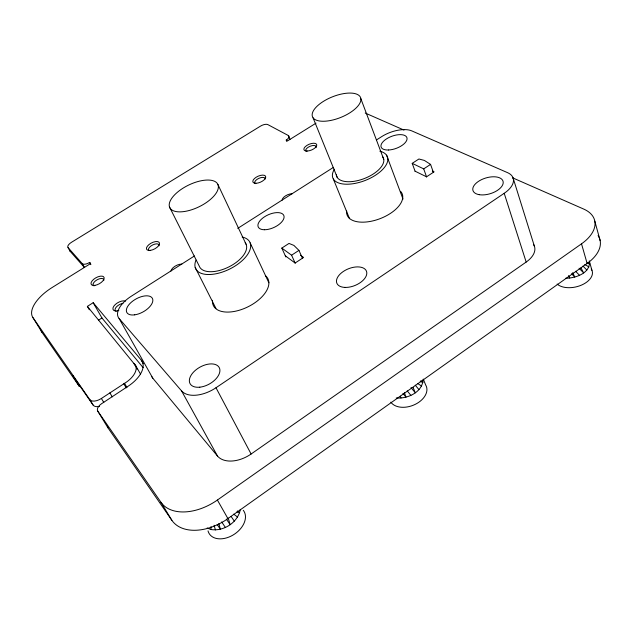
<?xml version="1.0" encoding="UTF-8"?>
<svg xmlns="http://www.w3.org/2000/svg" width="632" height="632" viewBox="0 0 632 632"><rect width="100%" height="100%" fill="white"/><g stroke="black" fill="none" stroke-linecap="round" stroke-linejoin="round"><path stroke-width="0.95" d="M240.334 509.36C238.074 522.308 223.728 531.67 210.93 529.521L211.017 526.59M423.069 379.761C422.381 392.298 407.466 398.997 396.24 397.947M565.608 278.246C575.199 278.309 590.391 273.316 589.395 261.624M89.333 309.775L87.374 306.386L93.173 302.712L141.315 360.208A26.315 14.212 -31.3 0 1 128.399 386.026L101.618 403.682A7.434 4.108 -32.6 0 0 97.763 411.124L107.898 427.746L171.904 520.381A45.117 29.641 -33 0 0 227.923 518.596L587.12 263.457A41.72 23.89 -14.1 0 0 598.085 235.554M97.763 411.124L160.978 502.314A45.63 29.246 -32.6 0 0 217.392 500.038L581.519 243.826A42.154 23.526 -14.5 0 0 583.707 209.073L512.513 177.782M151.885 376.767A23.518 13.138 -29.8 0 0 152.826 378.22L217.503 456.043A26.678 17.024 -29.9 0 0 251.109 454.013L526.172 262.059A25.28 14.465 -16 0 0 533.613 244.6M194.443 255.968L131.187 296.29A24.348 12.292 -29.1 0 0 119.077 318.457L181.558 390.892A27.753 16.092 -29.1 0 0 215.994 387.748L504.202 193.305A26.22 13.596 -17.2 0 0 507.528 172.647L411.732 130.871A22.87 10.736 -20.3 0 0 381.72 136.607L376.727 139.791M289.985 139.482L288.303 135.501L267.857 124.615A5.83 2.473 -23.6 0 0 260.502 126.124L71.456 242.317A6.178 2.694 -29.1 0 0 68.043 247.578L82.223 263.584A6.399 2.899 -29.2 0 0 89.641 262.422L90.645 263.528L52.124 287.521A33.607 15.682 -30.5 0 0 32.943 317.612L89.728 399.527A10.104 5.475 -32.3 0 0 101.397 398.468L124.536 383.34A18.573 10.033 -31.3 0 0 133.794 363.353L87.374 306.386M298.952 250.383L293.888 245.406L289.006 243.423L281.817 248.092L291.589 255.194L298.952 250.383L302.515 258.433M430.566 164.399L424.388 160.433L418.921 158.995L412.214 163.356L423.709 168.878L430.566 164.399L433.441 172.544M98.663 320.068L101.942 317.975L143.148 367.65M237.727 228.381L333.443 167.369M316.008 123.169L287.639 140.833L286.225 140.067A6.036 2.647 -23.2 0 0 288.303 135.501M587.104 262.944L589.767 263.828L588.171 262.762M420.209 381.475L422.982 382.407L420.73 380.772M236.937 511.817L239.654 512.75L237.411 510.948M207.178 527.965L210.93 529.521M365.217 113.033L403.959 130.066M432.32 170.988L434.097 171.841L426.545 176.802L415.058 171.177M584.782 264.445L588.945 266.957M417.681 383.466L421.568 386.081M300.532 255.281L303.573 257.461L295.105 263.023L285.316 255.826M233.674 514.148L237.537 517.047M582.957 266.064L586.859 270.062M579.086 268.229L583.636 272.906L580.942 267.842M575.61 271.278L579.505 275.299M571.526 273.719L574.757 277.061L572.742 272.605M68.043 247.578L70.215 251.394L84.443 267.502L82.223 263.584M415.264 385.165L418.953 389.628M411.005 387.582L415.303 392.804L413.123 387.479M407.206 390.892L410.887 395.371M402.94 393.42L405.997 397.165L404.354 392.583M99.493 406.344A10.072 5.506 -32.4 0 1 93.094 405.041L72.814 375.756L79.269 386.318L42.06 332.456L32.943 317.612M231.083 516.415L234.298 521.124M226.406 519.164L230.159 524.678L228.223 518.106M221.666 521.929L225.403 527.459M217.179 524.528L220.37 529.268L218.854 523.557M89.728 399.527L93.094 405.041M160.978 502.314L171.904 520.381M101.397 398.468L103.79 402.426M109.881 392.883L112.243 396.849M123.785 383.735L126.21 387.874M124.536 383.34L126.953 387.487M93.173 302.712L101.942 317.975M135.343 365.012L140.517 374.073M133.794 363.353L135.201 365.825M136.141 367.469L137.081 369.112M217.392 500.038L227.923 518.596M119.077 318.457L152.826 378.22M141.315 360.208L143.18 363.503M89.641 262.422L90.882 264.634M181.558 390.892L217.503 456.043M215.994 387.748L251.109 454.013M195.193 267.431L215.954 308.463M169.51 207.004L199.254 266.096A25.857 13.027 -26.1 0 0 229.179 266.759A25.857 13.027 -26.1 0 0 245.161 242.767M217.874 184.418A26.71 12.04 -25.9 0 1 186.045 211.222A26.71 12.04 -25.9 0 1 177.45 192.215A26.71 12.04 -25.9 0 1 217.874 184.418L246.061 244.221M250.161 242.87L268.853 282.749M568.587 275.568L569.732 278.08M281.817 248.092L285.814 256.924M291.589 255.194L295.199 263.236M286.225 140.067L286.857 141.568M333.325 178.975L349.551 218.712M313.085 117.852L337.346 177.616M423.274 379.066L425.636 384.92A19.521 12.948 -20.9 0 1 415.279 404.338A19.521 12.948 -20.9 0 1 390.853 402.15M360.872 98.75A25.888 11.115 -21.8 0 1 325.599 121.17A25.888 11.115 -21.8 0 1 323.102 101.57A25.888 11.115 -21.8 0 1 360.872 98.75L383.766 159.406M386.539 155.156L403.003 199.072M400.317 396.201L400.996 398.042M412.214 163.356L415.137 171.398M423.709 168.878L426.624 177.015M504.202 193.305L526.172 262.059M513.105 177.995L534.435 246.33M214.066 525.255L215.433 529.964M581.519 243.826L587.12 263.457M589.269 260.89L591.947 270.314M594.815 221.192L600.171 240.689M400.633 191.393A29.514 15.113 -21 0 1 379.161 219.004A29.514 15.113 -21 0 1 346.676 211.041M265.353 275.631A30.391 16.306 -26.2 0 1 246.891 307.342A30.391 16.306 -26.2 0 1 212.534 300.326M382.478 156.531A25.09 12.055 -21.3 0 1 364.538 178.461A25.09 12.055 -21.3 0 1 336.295 174.661M379.856 151.19A29.27 14.062 -21.3 0 1 382.084 170.024A29.27 14.062 -21.3 0 1 346.297 184.22A29.27 14.062 -21.3 0 1 334.415 169.21M242.167 237.008A30.162 15.2 -26.1 0 1 245.722 256.971A30.162 15.2 -26.1 0 1 210.756 274.462A30.162 15.2 -26.1 0 1 196.015 260.092M42.06 332.456A33.322 15.99 -30.7 0 1 41.112 330.576M70.215 251.394A6.17 2.71 -29.1 0 1 69.915 250.351M591.22 268.971A19.292 11.431 -13.1 0 1 581.701 285.008A19.292 11.431 -13.1 0 1 557.14 284.068M243.273 510.301A20.682 14.109 -33.6 0 1 232.884 535.138A20.682 14.109 -33.6 0 1 208.015 530.888M107.898 427.746A7.363 4.171 -33 0 1 107.456 426.118M116.154 311.355A6.304 3.136 -29.6 0 1 116.264 307.097A6.304 3.136 -29.6 0 1 122.964 303.4M118.848 310.51A7.71 3.831 -29.5 0 1 113.863 306.125A7.71 3.831 -29.5 0 1 125.42 301.164M282.077 200.218A7.315 3.547 -23.5 0 1 292.332 193.676M170.964 271.041A7.545 3.745 -27.4 0 1 181.826 264.113M94.042 285.901A5.988 2.82 -29.4 0 1 97.202 279.739A5.988 2.82 -29.4 0 1 103.766 280.592M255.296 183.651A5.688 2.631 -24.2 0 1 258.709 178.414A5.688 2.631 -24.2 0 1 265.258 178.998M306.417 151.514A5.625 2.552 -22.6 0 1 310.17 146.237A5.625 2.552 -22.6 0 1 316.087 147.683M148.836 250.58A5.862 2.765 -27.6 0 1 152.976 244.805A5.862 2.765 -27.6 0 1 159.074 245.801M388.585 149.997A13.722 6.439 -20.3 0 0 407.008 138.037A13.722 6.439 -20.3 0 0 386.421 138.937A13.722 6.439 -20.3 0 0 388.585 149.997M264.405 229.74A14.023 6.952 -24.3 0 0 284.092 216.958A14.023 6.952 -24.3 0 0 264.492 216.823A14.023 6.952 -24.3 0 0 264.405 229.74M199.838 387.179A16.653 9.654 -29.1 0 0 219.604 368.44A16.653 9.654 -29.1 0 0 194.466 371.142A16.653 9.654 -29.1 0 0 199.838 387.179M479.182 194.672A15.729 8.153 -17.2 0 0 503.151 183.288A15.729 8.153 -17.2 0 0 481.663 179.583A15.729 8.153 -17.2 0 0 479.182 194.672M344.906 287.41A15.974 8.966 -22.2 0 0 366.781 272.526A15.974 8.966 -22.2 0 0 343.231 271.531A15.974 8.966 -22.2 0 0 344.906 287.41M134.703 314.839A14.607 7.379 -29.1 0 0 152.707 299.181A14.607 7.379 -29.1 0 0 131.353 302.207A14.607 7.379 -29.1 0 0 134.703 314.839M255.928 183.288A6.952 3.207 -24.2 0 0 265.756 177.079A6.952 3.207 -24.2 0 0 256.142 177.252A6.952 3.207 -24.2 0 0 255.928 183.288M94.895 285.372A7.323 3.444 -29.4 0 0 104.146 277.693A7.323 3.444 -29.4 0 0 93.71 279.273A7.323 3.444 -29.4 0 0 94.895 285.372M307.215 151.04A6.881 3.113 -22.6 0 0 316.782 144.997A6.881 3.113 -22.6 0 0 306.962 145.384A6.881 3.113 -22.6 0 0 307.215 151.04M150.59 250.343A7.173 3.373 -27.6 0 0 159.438 242.941A7.173 3.373 -27.6 0 0 148.868 244.679A7.173 3.373 -27.6 0 0 150.59 250.343"/></g></svg>
